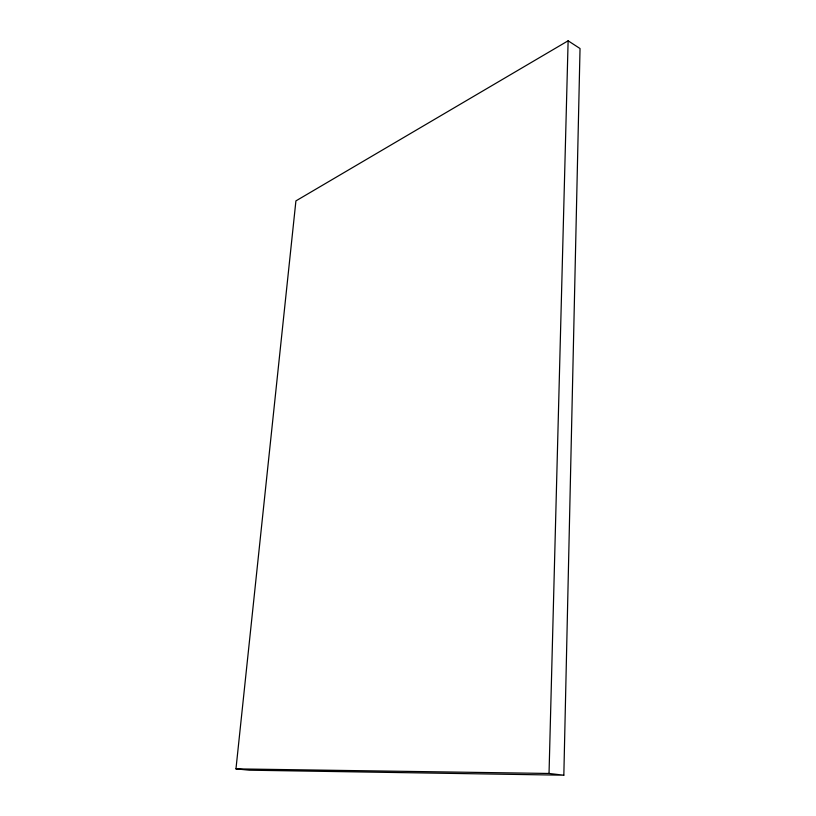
<?xml version="1.0" encoding="UTF-8"?>
<svg xmlns="http://www.w3.org/2000/svg" width="816" height="816" viewBox="0 0 816 816"><rect width="100%" height="100%" fill="white"/><g stroke="black" fill="none" stroke-linecap="round" stroke-linejoin="round"><path stroke-width="1.22" d="M563.836 775.2L580.033 48.532L568.12 40.8L295.912 200.899L235.967 768.876L249.38 770.192L563.836 775.2L549.035 773.466L235.967 768.876M549.035 773.466L568.12 40.8"/></g></svg>
